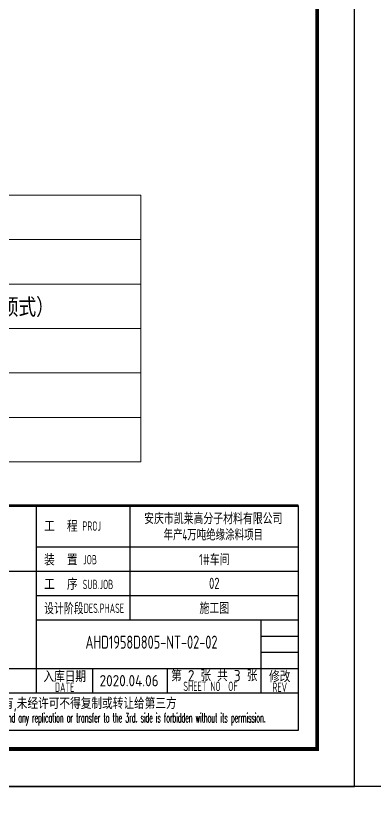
# Model space of a CAD drawing. Extents: x 4773402 to 7068445, y -422737 to 2032183.
# Drawn here: x 4823749 to 4833335, y -363812 to -342754 of the extents above; entities that cross this region are included whole.
import ezdxf
from ezdxf.enums import TextEntityAlignment as Align

# ---------------------------------------------------------------- set-up
doc = ezdxf.new("R2010")
doc.units = 0
doc.header["$LTSCALE"] = 1000
doc.header["$MEASUREMENT"] = 0
doc.layers.get('0').update_dxf_attribs({"linetype": 'CONTINUOUS'})
for name, color, linetype in [('PUB_TEXT', 7, 'CONTINUOUS'), ('PUB_TITLE', 4, 'CONTINUOUS'), ('TH_TITLE', 7, 'CONTINUOUS')]:
    doc.layers.add(name, color=color, linetype=linetype)
doc.styles.add('AHD_TQ', font='sceie.shx', dxfattribs={"bigfont": 'sceic.shx'})
doc.styles.add('ECEC_TQ', font='txt_l.shx', dxfattribs={"bigfont": 'hztxt_l.shx'})
doc.styles.add('sceie', font='SCEIE', dxfattribs={"width": 0.75, "bigfont": 'SCEIC'})
doc.styles.get("Standard").update_dxf_attribs({"font": 'SCEIE', "bigfont": 'SCEIC'})

msp = doc.modelspace()

# ---------------------------------------------------------------- linework, layer by layer
for p, q in [((4824307.2, -360837.3), (4824307.2, -355837.3)), ((4826807.2, -358887.3), (4826807.2, -355837.3)), ((4831307.2, -361837.3), (4831307.2, -355837.3)), ((4824307.2, -356937.3), (4831307.2, -356937.3)), ((4813307.2, -357587.3), (4824307.2, -357587.3)), ((4824307.2, -357587.3), (4831307.2, -357587.3)), ((4824307.2, -358237.3), (4831307.2, -358237.3)), ((4824307.2, -358887.3), (4831307.2, -358887.3)), ((4830307.2, -360837.3), (4830307.2, -358887.3)), ((4830307.2, -359320.7), (4831307.2, -359320.7)), ((4830307.2, -359754), (4831307.2, -359754)), ((4818807.2, -360187.3), (4831307.2, -360187.3)), ((4825807.2, -360837.3), (4825807.2, -360187.3)), ((4827807.2, -360837.3), (4827807.2, -360187.3)), ((4813307.2, -360837.3), (4831307.2, -360837.3)), ((4813307.2, -361837.3), (4831307.2, -361837.3))]:
    msp.add_line(p, q)
at = {"const_width": 70}
msp.add_lwpolyline([(4831307.2, -355837.3), (4813307.2, -355837.3)], dxfattribs=at)
at = {"layer": 'PUB_TEXT', "lineweight": 0}
for p, q in [((4805594.8, -347546.3), (4827094.6, -347546.3)), ((4827094.6, -347546.3), (4827094.6, -354665.8)), ((4805594.8, -348732.9), (4827094.6, -348732.9)), ((4805594.8, -349919.4), (4827094.6, -349919.4)), ((4805594.8, -351106), (4827094.6, -351106)), ((4805594.8, -352292.6), (4827094.6, -352292.6)), ((4805594.8, -353479.2), (4827094.6, -353479.2)), ((4805594.8, -354665.8), (4827094.6, -354665.8))]:
    msp.add_line(p, q, dxfattribs=at)
at = {"layer": 'PUB_TITLE', "color": 4}
msp.add_lwpolyline([(4773407.2, -422737.3), (4857507.2, -422737.3), (4857507.2, -363337.3), (4773407.2, -363337.3)], close=True, dxfattribs=at)
at = {"layer": 'TH_TITLE'}
msp.add_lwpolyline([(4773407.2, -363337.3), (4832807.2, -363337.3), (4832807.2, -321337.3), (4773407.2, -321337.3)], close=True, dxfattribs=at)
at = {"layer": 'TH_TITLE', "const_width": 100}
msp.add_lwpolyline([(4775907.2, -362337.3), (4831807.2, -362337.3), (4831807.2, -322337.3), (4775907.2, -322337.3)], close=True, dxfattribs=at)
at = {"layer": 'TH_TITLE', "const_width": 80}
msp.add_lwpolyline([(4831807.2, -362337.3), (4831807.2, -322337.3)], dxfattribs=at)

# ---------------------------------------------------------------- texts
for s, height, style, width, p in [('安庆市凯莱高分子材料有限公司', 300, 'sceie', 0.8, (4829030.9, -356167.2)), ('年产4万吨绝缘涂料项目', 300, 'sceie', 0.65, (4829030.9, -356602.2)), ('1#车间', 300, 'sceie', 0.8, (4829057.2, -357262.3)), ('02', 300, 'sceie', 0.8, (4829057.2, -357912.3)), ('施工图', 300, 'sceie', 0.8, (4829057.2, -358562.3)), ('DATE', 250, 'AHD_TQ', 0.75, (4825057.2, -360687.3)), ('SHEET NO  OF  ', 250, 'AHD_TQ', 0.75, (4829057.2, -360662.3)), ('REV', 250, 'AHD_TQ', 0.75, (4830807.2, -360687.3)), ('The proprietary right of this document belongs to Anhui Huadong Chemical And Medical Engineering  Co.,Ltd.  and any replication or transfer to the 3rd. side is forbidden without its permission. ', 250, 'ECEC_TQ', 0.4, (4822307.2, -361537.3))]:
    msp.add_text(s, height=height, dxfattribs=dict(style=style, width=width)).set_placement(p, align=Align.MIDDLE)
at = {"style": 'AHD_TQ'}
for s, p in [('工  程 ', (4824507.2, -356537.3)), ('装  置 ', (4824507.2, -357437.3)), ('工  序 ', (4824507.2, -358087.3))]:
    msp.add_text(s, height=300, dxfattribs=at).set_placement(p)
for s, height, width, p in [('PROJ', 250, 0.75, (4825531.6, -356507.9)), ('JOB', 250, 0.75, (4825549.6, -357404.5)), ('SUB.JOB', 250, 0.75, (4825538, -358067.2)), ('设计阶段', 300, 0.8, (4824507.2, -358737.3)), ('DES.PHASE', 250, 0.75, (4825565.3, -358704))]:
    msp.add_text(s, height=height, dxfattribs=dict(at, width=width)).set_placement(p)
for s, p in [('入库日期', (4825057.2, -360387.3)), ('第 2 张 共 3 张', (4829057.2, -360362.3)), ('修改', (4830807.2, -360387.3)), ('本文件专有权属安徽华东化工医药工程有限责任公司所有,未经许可不得复制或转让给第三方', (4822307.2, -361137.3))]:
    msp.add_text(s, height=300, dxfattribs=at).set_placement(p, align=Align.MIDDLE)
at = {"style": 'sceie', "width": 0.8}
msp.add_attdef('AHD1958D805-NT-02-02', text='200320-02-040', height=350, dxfattribs=at).set_placement((4827378, -359483.6), align=Align.MIDDLE)
at = {"style": 'AHD_TQ'}
msp.add_attdef('2020.04.06', text='0', height=300, dxfattribs=at).set_placement((4826779.3, -360512.3), align=Align.MIDDLE)
at = {"layer": 'PUB_TEXT', "lineweight": 0}
msp.add_text('卫生间通风器安装图（壁挂式、吊顶式）', height=500, dxfattribs=at).set_placement((4816219.1, -350796.1))

doc.saveas('drawing.dxf')
